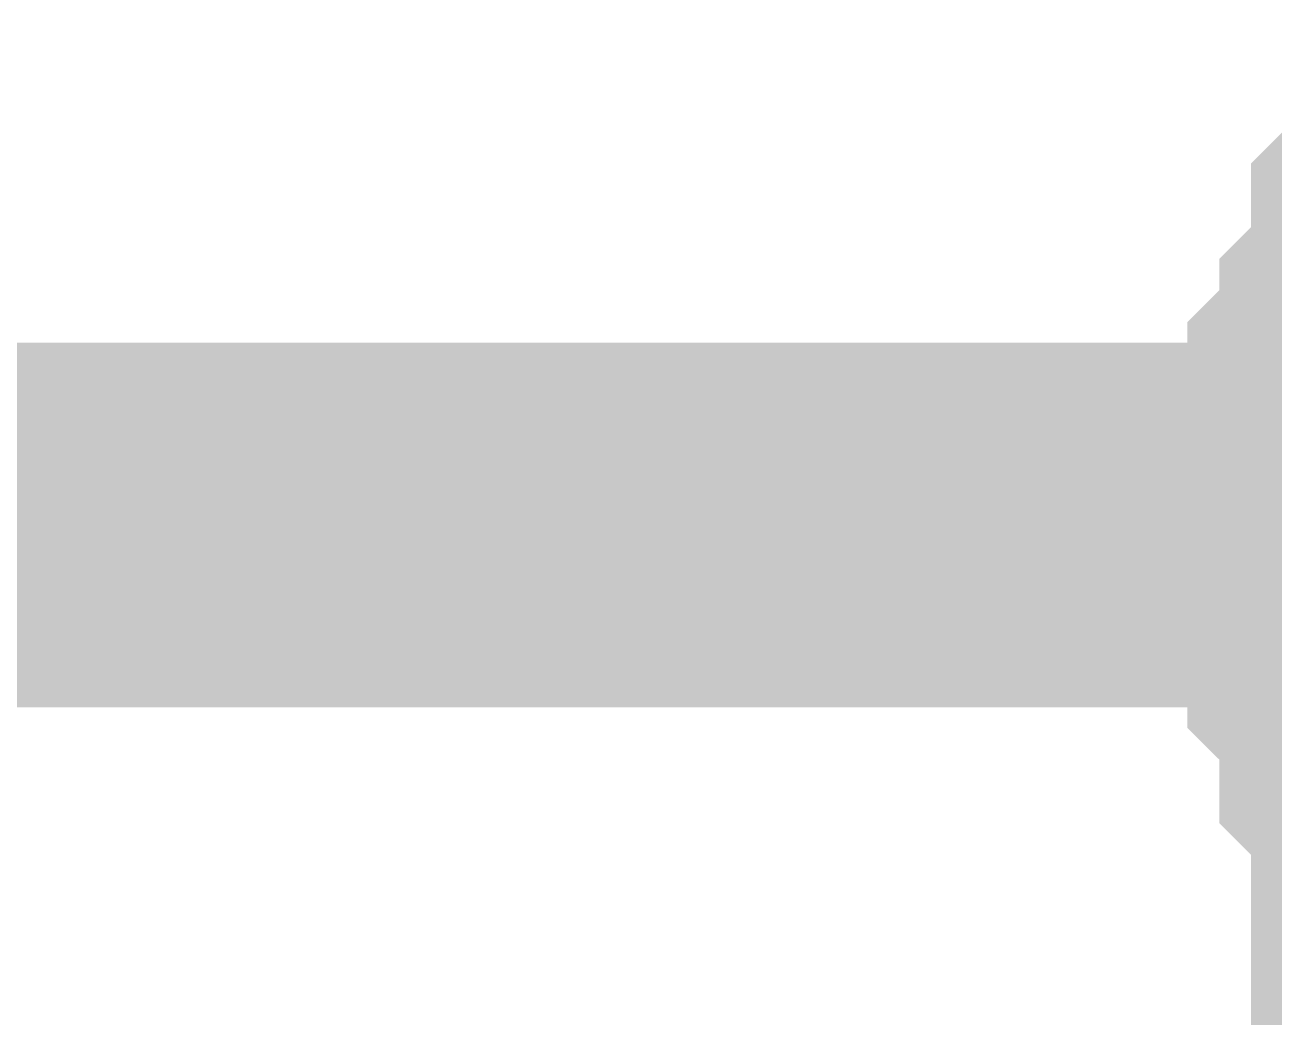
# Model space of a CAD drawing. Header units: inches. Extents: x 0 to 841, y 0 to 594.
# Drawn here: x 743.393 to 744.42, y 457.083 to 457.905 of the extents above; entities that cross this region are included whole.
import ezdxf

# ---------------------------------------------------------------- set-up
doc = ezdxf.new("R2010")
doc.units = ezdxf.units.IN
doc.layers.add('Sheet', color=255, linetype='Continuous')

msp = doc.modelspace()

# ---------------------------------------------------------------- linework, layer by layer
at = {"layer": 'Sheet'}
for points in [[(744.4982, 457.4939, 0.2997, 0.2997, 0), (744.4982, 457.5201, 0.2997, 0.2997, 0), (744.4982, 457.5462, 0.2997, 0.2997, 0), (744.4982, 457.5723, 0.2997, 0.2997, 0), (744.4982, 457.5985, 0.2997, 0.2997, 0), (744.5244, 457.6246, 0.2997, 0.2997, 0), (744.5244, 457.6246, 0.2997, 0.2997, 0), (744.5244, 457.6507, 0.2997, 0.2997, 0), (744.5505, 457.6768, 0.2997, 0.2997, 0), (744.5505, 457.703, 0.2997, 0.2997, 0), (744.5505, 457.7291, 0.2997, 0.2997, 0), (744.5766, 457.7552, 0.2997, 0.2997, 0)], [(744.4982, 457.4939, 0.2997, 0.2997, 0), (744.4982, 457.5201, 0.2997, 0.2997, 0), (744.4982, 457.5462, 0.2997, 0.2997, 0), (744.4982, 457.5723, 0.2997, 0.2997, 0), (744.4982, 457.5985, 0.2997, 0.2997, 0), (744.5244, 457.6246, 0.2997, 0.2997, 0), (744.5244, 457.6246, 0.2997, 0.2997, 0), (744.5244, 457.6507, 0.2997, 0.2997, 0), (744.5505, 457.6768, 0.2997, 0.2997, 0), (744.5505, 457.703, 0.2997, 0.2997, 0), (744.5505, 457.7291, 0.2997, 0.2997, 0), (744.5766, 457.7552, 0.2997, 0.2997, 0)], [(744.4982, 457.4939, 0.2997, 0.2997, 0), (744.4982, 457.5201, 0.2997, 0.2997, 0), (744.4982, 457.5462, 0.2997, 0.2997, 0), (744.4982, 457.5723, 0.2997, 0.2997, 0), (744.4982, 457.5985, 0.2997, 0.2997, 0), (744.5244, 457.6246, 0.2997, 0.2997, 0), (744.5244, 457.6246, 0.2997, 0.2997, 0), (744.5244, 457.6507, 0.2997, 0.2997, 0), (744.5505, 457.6768, 0.2997, 0.2997, 0), (744.5505, 457.703, 0.2997, 0.2997, 0), (744.5505, 457.7291, 0.2997, 0.2997, 0), (744.5766, 457.7552, 0.2997, 0.2997, 0)], [(744.4982, 457.4939, 0.2997, 0.2997, 0), (744.4982, 457.5201, 0.2997, 0.2997, 0), (744.4982, 457.5462, 0.2997, 0.2997, 0), (744.4982, 457.5723, 0.2997, 0.2997, 0), (744.4982, 457.5985, 0.2997, 0.2997, 0), (744.5244, 457.6246, 0.2997, 0.2997, 0), (744.5244, 457.6246, 0.2997, 0.2997, 0), (744.5244, 457.6507, 0.2997, 0.2997, 0), (744.5505, 457.6768, 0.2997, 0.2997, 0), (744.5505, 457.703, 0.2997, 0.2997, 0), (744.5505, 457.7291, 0.2997, 0.2997, 0), (744.5766, 457.7552, 0.2997, 0.2997, 0)], [(744.4982, 457.4939, 0.2997, 0.2997, 0), (744.4982, 457.5201, 0.2997, 0.2997, 0), (744.4982, 457.5462, 0.2997, 0.2997, 0), (744.4982, 457.5723, 0.2997, 0.2997, 0), (744.4982, 457.5985, 0.2997, 0.2997, 0), (744.5244, 457.6246, 0.2997, 0.2997, 0), (744.5244, 457.6246, 0.2997, 0.2997, 0), (744.5244, 457.6507, 0.2997, 0.2997, 0), (744.5505, 457.6768, 0.2997, 0.2997, 0), (744.5505, 457.703, 0.2997, 0.2997, 0), (744.5505, 457.7291, 0.2997, 0.2997, 0), (744.5766, 457.7552, 0.2997, 0.2997, 0)], [(752.5204, 457.4939, 0.2997, 0.2997, 0), (745.0208, 457.4939, 0.2997, 0.2997, 0), (742.5123, 457.4939, 0.2997, 0.2997, 0)], [(744.5766, 457.2326, 0.2997, 0.2997, 0), (744.5505, 457.2326, 0.2997, 0.2997, 0), (744.5505, 457.2588, 0.2997, 0.2997, 0), (744.5505, 457.2849, 0.2997, 0.2997, 0), (744.5244, 457.311, 0.2997, 0.2997, 0), (744.5244, 457.3371, 0.2997, 0.2997, 0), (744.5244, 457.3633, 0.2997, 0.2997, 0), (744.4982, 457.3894, 0.2997, 0.2997, 0), (744.4982, 457.4155, 0.2997, 0.2997, 0), (744.4982, 457.4417, 0.2997, 0.2997, 0), (744.4982, 457.4678, 0.2997, 0.2997, 0), (744.4982, 457.4939, 0.2997, 0.2997, 0)], [(744.4982, 457.4939, 0.2997, 0.2997, 0), (744.4982, 457.4939, 0.2997, 0.2997, 0)], [(744.5766, 457.2326, 0.2997, 0.2997, 0), (744.5505, 457.2326, 0.2997, 0.2997, 0), (744.5505, 457.2588, 0.2997, 0.2997, 0), (744.5505, 457.2849, 0.2997, 0.2997, 0), (744.5244, 457.311, 0.2997, 0.2997, 0), (744.5244, 457.3371, 0.2997, 0.2997, 0), (744.5244, 457.3633, 0.2997, 0.2997, 0), (744.4982, 457.3894, 0.2997, 0.2997, 0), (744.4982, 457.4155, 0.2997, 0.2997, 0), (744.4982, 457.4417, 0.2997, 0.2997, 0), (744.4982, 457.4678, 0.2997, 0.2997, 0), (744.4982, 457.4939, 0.2997, 0.2997, 0)], [(744.4982, 457.4939, 0.2997, 0.2997, 0), (744.4982, 457.4939, 0.2997, 0.2997, 0)], [(744.5766, 457.2326, 0.2997, 0.2997, 0), (744.5505, 457.2326, 0.2997, 0.2997, 0), (744.5505, 457.2588, 0.2997, 0.2997, 0), (744.5505, 457.2849, 0.2997, 0.2997, 0), (744.5244, 457.311, 0.2997, 0.2997, 0), (744.5244, 457.3371, 0.2997, 0.2997, 0), (744.5244, 457.3633, 0.2997, 0.2997, 0), (744.4982, 457.3894, 0.2997, 0.2997, 0), (744.4982, 457.4155, 0.2997, 0.2997, 0), (744.4982, 457.4417, 0.2997, 0.2997, 0), (744.4982, 457.4678, 0.2997, 0.2997, 0), (744.4982, 457.4939, 0.2997, 0.2997, 0)], [(744.4982, 457.4939, 0.2997, 0.2997, 0), (744.4982, 457.4939, 0.2997, 0.2997, 0)], [(744.5766, 457.2326, 0.2997, 0.2997, 0), (744.5505, 457.2326, 0.2997, 0.2997, 0), (744.5505, 457.2588, 0.2997, 0.2997, 0), (744.5505, 457.2849, 0.2997, 0.2997, 0), (744.5244, 457.311, 0.2997, 0.2997, 0), (744.5244, 457.3371, 0.2997, 0.2997, 0), (744.5244, 457.3633, 0.2997, 0.2997, 0), (744.4982, 457.3894, 0.2997, 0.2997, 0), (744.4982, 457.4155, 0.2997, 0.2997, 0), (744.4982, 457.4417, 0.2997, 0.2997, 0), (744.4982, 457.4678, 0.2997, 0.2997, 0), (744.4982, 457.4939, 0.2997, 0.2997, 0)], [(744.4982, 457.4939, 0.2997, 0.2997, 0), (744.4982, 457.4939, 0.2997, 0.2997, 0)], [(744.5766, 457.2326, 0.2997, 0.2997, 0), (744.5505, 457.2326, 0.2997, 0.2997, 0), (744.5505, 457.2588, 0.2997, 0.2997, 0), (744.5505, 457.2849, 0.2997, 0.2997, 0), (744.5244, 457.311, 0.2997, 0.2997, 0), (744.5244, 457.3371, 0.2997, 0.2997, 0), (744.5244, 457.3633, 0.2997, 0.2997, 0), (744.4982, 457.3894, 0.2997, 0.2997, 0), (744.4982, 457.4155, 0.2997, 0.2997, 0), (744.4982, 457.4417, 0.2997, 0.2997, 0), (744.4982, 457.4678, 0.2997, 0.2997, 0), (744.4982, 457.4939, 0.2997, 0.2997, 0)], [(744.4982, 457.4939, 0.2997, 0.2997, 0), (744.4982, 457.4939, 0.2997, 0.2997, 0)]]:
    msp.add_lwpolyline(points, format="xyseb", dxfattribs=at)

doc.saveas('drawing.dxf')
